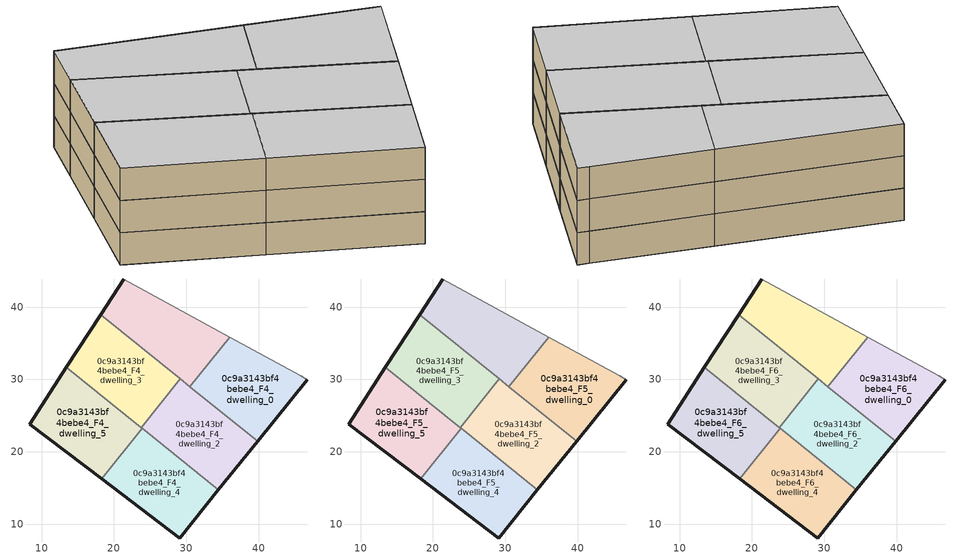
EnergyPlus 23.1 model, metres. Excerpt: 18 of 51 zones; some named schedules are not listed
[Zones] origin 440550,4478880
0c9a3143bf4bebe4_F4_dwelling_0
 floor to 0c9a3143bf4bebe4_F3_dwelling_0 (EU_floor_Construction): 39.85,21.46 46.73,29.98 45.78,30.48 36.01,35.83 30.5,29 z12
 wall outside (EU_wall_Construction): 46.73,29.98 39.85,21.46 z12:15
 wall to 0c9a3143bf4bebe4_F4_dwelling_1 (EU_wall_Construction): 30.5,29 36.01,35.83 z12:15
 wall adiabatic (EU_wall_Construction): 36.01,35.83 45.78,30.48 46.73,29.98 z12:15
 wall to 0c9a3143bf4bebe4_F4_dwelling_2 (EU_wall_Construction): 39.85,21.46 30.5,29 z12:15
0c9a3143bf4bebe4_F4_dwelling_1
 floor to 0c9a3143bf4bebe4_F3_dwelling_1 (EU_floor_Construction): 30.5,29 36.01,35.83 21.34,43.87 18.16,38.96 z12
 wall outside (EU_wall_Construction): 18.16,38.96 21.34,43.87 z12:15
 wall adiabatic (EU_wall_Construction): 21.34,43.87 36.01,35.83 z12:15
 wall to 0c9a3143bf4bebe4_F4_dwelling_3 (EU_wall_Construction): 29.18,30.07 18.16,38.96 z12:15
 wall to 0c9a3143bf4bebe4_F4_dwelling_2 (EU_wall_Construction): 30.5,29 29.18,30.07 z12:15
0c9a3143bf4bebe4_F4_dwelling_2
 floor to 0c9a3143bf4bebe4_F3_dwelling_2 (EU_floor_Construction): 34.43,14.74 39.85,21.46 29.18,30.07 23.76,23.35 z12
 wall outside (EU_wall_Construction): 39.85,21.46 34.43,14.74 z12:15
 wall to 0c9a3143bf4bebe4_F4_dwelling_3 (EU_wall_Construction): 23.76,23.35 29.18,30.07 z12:15
 wall to 0c9a3143bf4bebe4_F4_dwelling_4 (EU_wall_Construction): 34.43,14.74 23.89,23.24 z12:15
 wall to 0c9a3143bf4bebe4_F4_dwelling_5 (EU_wall_Construction): 23.89,23.24 23.76,23.35 z12:15
0c9a3143bf4bebe4_F4_dwelling_3
 floor to 0c9a3143bf4bebe4_F3_dwelling_3 (EU_floor_Construction): 23.76,23.35 29.18,30.07 18.16,38.96 13.43,31.68 z12
 wall outside (EU_wall_Construction): 13.43,31.68 18.16,38.96 z12:15
 wall to 0c9a3143bf4bebe4_F4_dwelling_5 (EU_wall_Construction): 23.76,23.35 13.43,31.68 z12:15
0c9a3143bf4bebe4_F4_dwelling_4
 floor to 0c9a3143bf4bebe4_F3_dwelling_4 (EU_floor_Construction): 29.07,8.09 34.43,14.74 23.89,23.24 18.28,16.28 z12
 wall outside (EU_wall_Construction): 34.43,14.74 29.07,8.09 18.28,16.28 z12:15
 wall to 0c9a3143bf4bebe4_F4_dwelling_5 (EU_wall_Construction): 18.28,16.28 23.89,23.24 z12:15
0c9a3143bf4bebe4_F4_dwelling_5
 floor to 0c9a3143bf4bebe4_F3_dwelling_5 (EU_floor_Construction): 18.28,16.28 23.89,23.24 13.43,31.68 8.34,23.83 z12
 wall outside (EU_wall_Construction): 18.28,16.28 8.34,23.83 13.43,31.68 z12:15
0c9a3143bf4bebe4_F5_dwelling_0
 floor to 0c9a3143bf4bebe4_F4_dwelling_0 (EU_floor_Construction): 39.85,21.46 46.73,29.98 45.78,30.48 36.01,35.83 30.5,29 z15
 wall outside (EU_wall_Construction): 46.73,29.98 39.85,21.46 z15:18
 wall to 0c9a3143bf4bebe4_F5_dwelling_1 (EU_wall_Construction): 30.5,29 36.01,35.83 z15:18
 wall adiabatic (EU_wall_Construction): 36.01,35.83 45.78,30.48 46.73,29.98 z15:18
 wall to 0c9a3143bf4bebe4_F5_dwelling_2 (EU_wall_Construction): 39.85,21.46 30.5,29 z15:18
0c9a3143bf4bebe4_F5_dwelling_1
 floor to 0c9a3143bf4bebe4_F4_dwelling_1 (EU_floor_Construction): 30.5,29 36.01,35.83 21.34,43.87 18.16,38.96 z15
 wall outside (EU_wall_Construction): 18.16,38.96 21.34,43.87 z15:18
 wall adiabatic (EU_wall_Construction): 21.34,43.87 36.01,35.83 z15:18
 wall to 0c9a3143bf4bebe4_F5_dwelling_3 (EU_wall_Construction): 29.18,30.07 18.16,38.96 z15:18
 wall to 0c9a3143bf4bebe4_F5_dwelling_2 (EU_wall_Construction): 30.5,29 29.18,30.07 z15:18
0c9a3143bf4bebe4_F5_dwelling_2
 floor to 0c9a3143bf4bebe4_F4_dwelling_2 (EU_floor_Construction): 34.43,14.74 39.85,21.46 29.18,30.07 23.76,23.35 z15
 wall outside (EU_wall_Construction): 39.85,21.46 34.43,14.74 z15:18
 wall to 0c9a3143bf4bebe4_F5_dwelling_3 (EU_wall_Construction): 23.76,23.35 29.18,30.07 z15:18
 wall to 0c9a3143bf4bebe4_F5_dwelling_4 (EU_wall_Construction): 34.43,14.74 23.89,23.24 z15:18
 wall to 0c9a3143bf4bebe4_F5_dwelling_5 (EU_wall_Construction): 23.89,23.24 23.76,23.35 z15:18
0c9a3143bf4bebe4_F5_dwelling_3
 floor to 0c9a3143bf4bebe4_F4_dwelling_3 (EU_floor_Construction): 23.76,23.35 29.18,30.07 18.16,38.96 13.43,31.68 z15
 wall outside (EU_wall_Construction): 13.43,31.68 18.16,38.96 z15:18
 wall to 0c9a3143bf4bebe4_F5_dwelling_5 (EU_wall_Construction): 23.76,23.35 13.43,31.68 z15:18
0c9a3143bf4bebe4_F5_dwelling_4
 floor to 0c9a3143bf4bebe4_F4_dwelling_4 (EU_floor_Construction): 29.07,8.09 34.43,14.74 23.89,23.24 18.28,16.28 z15
 wall outside (EU_wall_Construction): 34.43,14.74 29.07,8.09 18.28,16.28 z15:18
 wall to 0c9a3143bf4bebe4_F5_dwelling_5 (EU_wall_Construction): 18.28,16.28 23.89,23.24 z15:18
0c9a3143bf4bebe4_F5_dwelling_5
 floor to 0c9a3143bf4bebe4_F4_dwelling_5 (EU_floor_Construction): 18.28,16.28 23.89,23.24 13.43,31.68 8.34,23.83 z15
 wall outside (EU_wall_Construction): 18.28,16.28 8.34,23.83 13.43,31.68 z15:18
0c9a3143bf4bebe4_F6_dwelling_0
 floor to 0c9a3143bf4bebe4_F5_dwelling_0 (EU_floor_Construction): 39.85,21.46 46.73,29.98 45.78,30.48 36.01,35.83 30.5,29 z18
 wall outside (EU_wall_Construction): 46.73,29.98 39.85,21.46 z18:21
 wall to 0c9a3143bf4bebe4_F6_dwelling_1 (EU_wall_Construction): 30.5,29 36.01,35.83 z18:21
 wall adiabatic (EU_wall_Construction): 36.01,35.83 45.78,30.48 46.73,29.98 z18:21
 wall to 0c9a3143bf4bebe4_F6_dwelling_2 (EU_wall_Construction): 39.85,21.46 30.5,29 z18:21
 ceiling to 0c9a3143bf4bebe4_F7_dwelling_0 (EU_floor_Construction): 45.78,30.48 46.73,29.98 39.85,21.46 30.5,29 36.01,35.83 z21
0c9a3143bf4bebe4_F6_dwelling_1
 floor to 0c9a3143bf4bebe4_F5_dwelling_1 (EU_floor_Construction): 30.5,29 36.01,35.83 21.34,43.87 18.16,38.96 z18
 wall outside (EU_wall_Construction): 18.16,38.96 21.34,43.87 z18:21
 wall adiabatic (EU_wall_Construction): 21.34,43.87 36.01,35.83 z18:21
 wall to 0c9a3143bf4bebe4_F6_dwelling_3 (EU_wall_Construction): 29.18,30.07 18.16,38.96 z18:21
 wall to 0c9a3143bf4bebe4_F6_dwelling_2 (EU_wall_Construction): 30.5,29 29.18,30.07 z18:21
 ceiling to 0c9a3143bf4bebe4_F7_dwelling_1 (EU_floor_Construction): 36.01,35.83 30.5,29 18.16,38.96 21.34,43.87 z21
0c9a3143bf4bebe4_F6_dwelling_2
 floor to 0c9a3143bf4bebe4_F5_dwelling_2 (EU_floor_Construction): 34.43,14.74 39.85,21.46 29.18,30.07 23.76,23.35 z18
 wall outside (EU_wall_Construction): 39.85,21.46 34.43,14.74 z18:21
 wall to 0c9a3143bf4bebe4_F6_dwelling_3 (EU_wall_Construction): 23.76,23.35 29.18,30.07 z18:21
 wall to 0c9a3143bf4bebe4_F6_dwelling_4 (EU_wall_Construction): 34.43,14.74 23.89,23.24 z18:21
 wall to 0c9a3143bf4bebe4_F6_dwelling_5 (EU_wall_Construction): 23.89,23.24 23.76,23.35 z18:21
 ceiling to 0c9a3143bf4bebe4_F7_dwelling_2 (EU_floor_Construction): 39.85,21.46 34.43,14.74 23.76,23.35 29.18,30.07 z21
0c9a3143bf4bebe4_F6_dwelling_3
 floor to 0c9a3143bf4bebe4_F5_dwelling_3 (EU_floor_Construction): 23.76,23.35 29.18,30.07 18.16,38.96 13.43,31.68 z18
 wall outside (EU_wall_Construction): 13.43,31.68 18.16,38.96 z18:21
 wall to 0c9a3143bf4bebe4_F6_dwelling_5 (EU_wall_Construction): 23.76,23.35 13.43,31.68 z18:21
 ceiling to 0c9a3143bf4bebe4_F7_dwelling_3 (EU_floor_Construction): 29.18,30.07 23.76,23.35 13.43,31.68 18.16,38.96 z21
0c9a3143bf4bebe4_F6_dwelling_4
 floor to 0c9a3143bf4bebe4_F5_dwelling_4 (EU_floor_Construction): 29.07,8.09 34.43,14.74 23.89,23.24 18.28,16.28 z18
 wall outside (EU_wall_Construction): 34.43,14.74 29.07,8.09 18.28,16.28 z18:21
 wall to 0c9a3143bf4bebe4_F6_dwelling_5 (EU_wall_Construction): 18.28,16.28 23.89,23.24 z18:21
 ceiling to 0c9a3143bf4bebe4_F7_dwelling_4 (EU_floor_Construction): 34.43,14.74 29.07,8.09 18.28,16.28 23.89,23.24 z21
0c9a3143bf4bebe4_F6_dwelling_5
 floor to 0c9a3143bf4bebe4_F5_dwelling_5 (EU_floor_Construction): 18.28,16.28 23.89,23.24 13.43,31.68 8.34,23.83 z18
 wall outside (EU_wall_Construction): 18.28,16.28 8.34,23.83 13.43,31.68 z18:21
 ceiling to 0c9a3143bf4bebe4_F7_dwelling_5 (EU_floor_Construction): 23.89,23.24 18.28,16.28 8.34,23.83 13.43,31.68 z21
[Building]
EU S2 Campaign: North Axis=0; Terrain=City; Solar Distribution=FullExterior
[Site:Location]
Madrid: Latitude=40.5; Longitude=-3.5; Time Zone=1; Elevation=609
[SizingPeriod:WeatherFileDays]
AnnualSizingPeriod: Begin Month=1; Begin Day of Month=1; End Month=12; End Day of Month=31; Day of Week for Start Day=Monday; Use Weather File Daylight Saving Period=No; Use Weather File Rain and Snow Indicators=No
[MATERIAL]
EU_InternalMass_Material: Roughness=MediumRough; Thickness=0.1; Conductivity=1; Density=1800; Specific Heat=900; Thermal Absorptance=0.9; Solar Absorptance=0.7; Visible Absorptance=0.7
[MATERIAL:NOMASS] Roughness=MediumRough; Thermal Absorptance=0.9; Solar Absorptance=0.7; Visible Absorptance=0.7
Name | Thermal Resistance
EU_wall_NoMass | 0.609216
EU_floor_NoMass | 0.568163
[CONSTRUCTION]
EU_wall_Construction: EU_wall_NoMass
EU_floor_Construction: EU_floor_NoMass
EU_InternalMass_Construction: EU_InternalMass_Material
[ZONE] Type=1; Multiplier=1; Ceiling Height=autocalculate; Floor Area=autocalculate; Part of Total Floor Area=Yes
Name | Volume
0c9a3143bf4bebe4_F4_dwelling_0; 0c9a3143bf4bebe4_F5_dwelling_0; 0c9a3143bf4bebe4_F6_dwelling_0 | 355.196
0c9a3143bf4bebe4_F4_dwelling_1; 0c9a3143bf4bebe4_F5_dwelling_1; 0c9a3143bf4bebe4_F6_dwelling_1 | 355.208
0c9a3143bf4bebe4_F4_dwelling_2; 0c9a3143bf4bebe4_F5_dwelling_2; 0c9a3143bf4bebe4_F6_dwelling_2; 0c9a3143bf4bebe4_F4_dwelling_3; 0c9a3143bf4bebe4_F5_dwelling_3; 0c9a3143bf4bebe4_F6_dwelling_3 | 355.206
0c9a3143bf4bebe4_F4_dwelling_4; 0c9a3143bf4bebe4_F5_dwelling_4; 0c9a3143bf4bebe4_F6_dwelling_4 | 355.218
0c9a3143bf4bebe4_F4_dwelling_5; 0c9a3143bf4bebe4_F5_dwelling_5; 0c9a3143bf4bebe4_F6_dwelling_5 | 355.224
[INTERNALMASS] Construction=EU_InternalMass_Construction
Name | Zone or ZoneList | Surface Area
0c9a3143bf4bebe4_F4_dwelling_0_EU_InternalMass | 0c9a3143bf4bebe4_F4_dwelling_0 | 118.401
0c9a3143bf4bebe4_F4_dwelling_1_EU_InternalMass | 0c9a3143bf4bebe4_F4_dwelling_1 | 118.402
0c9a3143bf4bebe4_F4_dwelling_2_EU_InternalMass | 0c9a3143bf4bebe4_F4_dwelling_2 | 118.404
0c9a3143bf4bebe4_F4_dwelling_3_EU_InternalMass | 0c9a3143bf4bebe4_F4_dwelling_3 | 118.402
0c9a3143bf4bebe4_F4_dwelling_4_EU_InternalMass | 0c9a3143bf4bebe4_F4_dwelling_4 | 118.405
0c9a3143bf4bebe4_F4_dwelling_5_EU_InternalMass | 0c9a3143bf4bebe4_F4_dwelling_5 | 118.404
0c9a3143bf4bebe4_F5_dwelling_0_EU_InternalMass | 0c9a3143bf4bebe4_F5_dwelling_0 | 118.401
0c9a3143bf4bebe4_F5_dwelling_1_EU_InternalMass | 0c9a3143bf4bebe4_F5_dwelling_1 | 118.402
0c9a3143bf4bebe4_F5_dwelling_2_EU_InternalMass | 0c9a3143bf4bebe4_F5_dwelling_2 | 118.404
0c9a3143bf4bebe4_F5_dwelling_3_EU_InternalMass | 0c9a3143bf4bebe4_F5_dwelling_3 | 118.402
0c9a3143bf4bebe4_F5_dwelling_4_EU_InternalMass | 0c9a3143bf4bebe4_F5_dwelling_4 | 118.405
0c9a3143bf4bebe4_F5_dwelling_5_EU_InternalMass | 0c9a3143bf4bebe4_F5_dwelling_5 | 118.404
0c9a3143bf4bebe4_F6_dwelling_0_EU_InternalMass | 0c9a3143bf4bebe4_F6_dwelling_0 | 118.401
0c9a3143bf4bebe4_F6_dwelling_1_EU_InternalMass | 0c9a3143bf4bebe4_F6_dwelling_1 | 118.402
0c9a3143bf4bebe4_F6_dwelling_2_EU_InternalMass | 0c9a3143bf4bebe4_F6_dwelling_2 | 118.404
0c9a3143bf4bebe4_F6_dwelling_3_EU_InternalMass | 0c9a3143bf4bebe4_F6_dwelling_3 | 118.402
0c9a3143bf4bebe4_F6_dwelling_4_EU_InternalMass | 0c9a3143bf4bebe4_F6_dwelling_4 | 118.405
0c9a3143bf4bebe4_F6_dwelling_5_EU_InternalMass | 0c9a3143bf4bebe4_F6_dwelling_5 | 118.404
[OTHEREQUIPMENT] Fuel Type=Electricity; Design Level Calculation Method=Watts/Area; Power per Zone Floor Area=1; Fraction Latent=0; Fraction Radiant=0; Fraction Lost=0; Carbon Dioxide Generation Rate=0; EndUse Subcategory=EU_Step8_InternalGains
Name | Zone or ZoneList or Space or SpaceList | Schedule
EU_Step8_InternalGain_0c9a3143bf4bebe4_F4_dwelling_0_f000 | 0c9a3143bf4bebe4_F4_dwelling_0 | EU_Step8_GainSchedule_0c9a3143bf4bebe4_F4_dwelling_0_f000
EU_Step8_InternalGain_0c9a3143bf4bebe4_F4_dwelling_1_f000 | 0c9a3143bf4bebe4_F4_dwelling_1 | EU_Step8_GainSchedule_0c9a3143bf4bebe4_F4_dwelling_1_f000
EU_Step8_InternalGain_0c9a3143bf4bebe4_F4_dwelling_2_f000 | 0c9a3143bf4bebe4_F4_dwelling_2 | EU_Step8_GainSchedule_0c9a3143bf4bebe4_F4_dwelling_2_f000
EU_Step8_InternalGain_0c9a3143bf4bebe4_F4_dwelling_3_f000 | 0c9a3143bf4bebe4_F4_dwelling_3 | EU_Step8_GainSchedule_0c9a3143bf4bebe4_F4_dwelling_3_f000
EU_Step8_InternalGain_0c9a3143bf4bebe4_F4_dwelling_4_f000 | 0c9a3143bf4bebe4_F4_dwelling_4 | EU_Step8_GainSchedule_0c9a3143bf4bebe4_F4_dwelling_4_f000
EU_Step8_InternalGain_0c9a3143bf4bebe4_F4_dwelling_5_f000 | 0c9a3143bf4bebe4_F4_dwelling_5 | EU_Step8_GainSchedule_0c9a3143bf4bebe4_F4_dwelling_5_f000
EU_Step8_InternalGain_0c9a3143bf4bebe4_F5_dwelling_0_f000 | 0c9a3143bf4bebe4_F5_dwelling_0 | EU_Step8_GainSchedule_0c9a3143bf4bebe4_F5_dwelling_0_f000
EU_Step8_InternalGain_0c9a3143bf4bebe4_F5_dwelling_1_f000 | 0c9a3143bf4bebe4_F5_dwelling_1 | EU_Step8_GainSchedule_0c9a3143bf4bebe4_F5_dwelling_1_f000
EU_Step8_InternalGain_0c9a3143bf4bebe4_F5_dwelling_2_f000 | 0c9a3143bf4bebe4_F5_dwelling_2 | EU_Step8_GainSchedule_0c9a3143bf4bebe4_F5_dwelling_2_f000
EU_Step8_InternalGain_0c9a3143bf4bebe4_F5_dwelling_3_f000 | 0c9a3143bf4bebe4_F5_dwelling_3 | EU_Step8_GainSchedule_0c9a3143bf4bebe4_F5_dwelling_3_f000
EU_Step8_InternalGain_0c9a3143bf4bebe4_F5_dwelling_4_f000 | 0c9a3143bf4bebe4_F5_dwelling_4 | EU_Step8_GainSchedule_0c9a3143bf4bebe4_F5_dwelling_4_f000
EU_Step8_InternalGain_0c9a3143bf4bebe4_F5_dwelling_5_f000 | 0c9a3143bf4bebe4_F5_dwelling_5 | EU_Step8_GainSchedule_0c9a3143bf4bebe4_F5_dwelling_5_f000
EU_Step8_InternalGain_0c9a3143bf4bebe4_F6_dwelling_0_f000 | 0c9a3143bf4bebe4_F6_dwelling_0 | EU_Step8_GainSchedule_0c9a3143bf4bebe4_F6_dwelling_0_f000
EU_Step8_InternalGain_0c9a3143bf4bebe4_F6_dwelling_1_f000 | 0c9a3143bf4bebe4_F6_dwelling_1 | EU_Step8_GainSchedule_0c9a3143bf4bebe4_F6_dwelling_1_f000
EU_Step8_InternalGain_0c9a3143bf4bebe4_F6_dwelling_2_f000 | 0c9a3143bf4bebe4_F6_dwelling_2 | EU_Step8_GainSchedule_0c9a3143bf4bebe4_F6_dwelling_2_f000
EU_Step8_InternalGain_0c9a3143bf4bebe4_F6_dwelling_3_f000 | 0c9a3143bf4bebe4_F6_dwelling_3 | EU_Step8_GainSchedule_0c9a3143bf4bebe4_F6_dwelling_3_f000
EU_Step8_InternalGain_0c9a3143bf4bebe4_F6_dwelling_4_f000 | 0c9a3143bf4bebe4_F6_dwelling_4 | EU_Step8_GainSchedule_0c9a3143bf4bebe4_F6_dwelling_4_f000
EU_Step8_InternalGain_0c9a3143bf4bebe4_F6_dwelling_5_f000 | 0c9a3143bf4bebe4_F6_dwelling_5 | EU_Step8_GainSchedule_0c9a3143bf4bebe4_F6_dwelling_5_f000
[ZONEVENTILATION:DESIGNFLOWRATE] Schedule=EU_AlwaysOn; Design Flow Rate Calculation Method=AirChanges/Hour; Air Changes per Hour=0.752966; Ventilation Type=Natural; Fan Pressure Rise=0; Fan Total Efficiency=1; Constant Term Coefficient=1; Temperature Term Coefficient=0; Velocity Term Coefficient=0; Velocity Squared Term Coefficient=0; Minimum Indoor Temperature=-100; Maximum Indoor Temperature=100; Delta Temperature=-100; Minimum Outdoor Temperature=-100; Maximum Outdoor Temperature=100; Maximum Wind Speed=40
Name | Zone or ZoneList or Space or SpaceList
EU_ConstantAir_0c9a3143bf4bebe4_F4_dwelling_0 | 0c9a3143bf4bebe4_F4_dwelling_0
EU_ConstantAir_0c9a3143bf4bebe4_F4_dwelling_1 | 0c9a3143bf4bebe4_F4_dwelling_1
EU_ConstantAir_0c9a3143bf4bebe4_F4_dwelling_2 | 0c9a3143bf4bebe4_F4_dwelling_2
EU_ConstantAir_0c9a3143bf4bebe4_F4_dwelling_3 | 0c9a3143bf4bebe4_F4_dwelling_3
EU_ConstantAir_0c9a3143bf4bebe4_F4_dwelling_4 | 0c9a3143bf4bebe4_F4_dwelling_4
EU_ConstantAir_0c9a3143bf4bebe4_F4_dwelling_5 | 0c9a3143bf4bebe4_F4_dwelling_5
EU_ConstantAir_0c9a3143bf4bebe4_F5_dwelling_0 | 0c9a3143bf4bebe4_F5_dwelling_0
EU_ConstantAir_0c9a3143bf4bebe4_F5_dwelling_1 | 0c9a3143bf4bebe4_F5_dwelling_1
EU_ConstantAir_0c9a3143bf4bebe4_F5_dwelling_2 | 0c9a3143bf4bebe4_F5_dwelling_2
EU_ConstantAir_0c9a3143bf4bebe4_F5_dwelling_3 | 0c9a3143bf4bebe4_F5_dwelling_3
EU_ConstantAir_0c9a3143bf4bebe4_F5_dwelling_4 | 0c9a3143bf4bebe4_F5_dwelling_4
EU_ConstantAir_0c9a3143bf4bebe4_F5_dwelling_5 | 0c9a3143bf4bebe4_F5_dwelling_5
EU_ConstantAir_0c9a3143bf4bebe4_F6_dwelling_0 | 0c9a3143bf4bebe4_F6_dwelling_0
EU_ConstantAir_0c9a3143bf4bebe4_F6_dwelling_1 | 0c9a3143bf4bebe4_F6_dwelling_1
EU_ConstantAir_0c9a3143bf4bebe4_F6_dwelling_2 | 0c9a3143bf4bebe4_F6_dwelling_2
EU_ConstantAir_0c9a3143bf4bebe4_F6_dwelling_3 | 0c9a3143bf4bebe4_F6_dwelling_3
EU_ConstantAir_0c9a3143bf4bebe4_F6_dwelling_4 | 0c9a3143bf4bebe4_F6_dwelling_4
EU_ConstantAir_0c9a3143bf4bebe4_F6_dwelling_5 | 0c9a3143bf4bebe4_F6_dwelling_5
[HVACTEMPLATE:ZONE:IDEALLOADSAIRSYSTEM] System Availability Schedule=EU_AlwaysOn; Maximum Heating Supply Air Temperature=50; Minimum Cooling Supply Air Temperature=13; Maximum Heating Supply Air Humidity Ratio=0.0156; Minimum Cooling Supply Air Humidity Ratio=0.0077; Heating Limit=NoLimit; Cooling Limit=NoLimit; Heating Availability Schedule=EU_AlwaysOn; Cooling Availability Schedule=EU_CoolingOff; Dehumidification Control Type=ConstantSensibleHeatRatio; Cooling Sensible Heat Ratio=0.7; Dehumidification Setpoint=60; Humidification Control Type=None; Humidification Setpoint=30; Outdoor Air Method=None; Outdoor Air Flow Rate per Person=0.00944; Outdoor Air Flow Rate per Zone Floor Area=0; Outdoor Air Flow Rate per Zone=0; Demand Controlled Ventilation Type=None; Outdoor Air Economizer Type=NoEconomizer; Heat Recovery Type=None; Sensible Heat Recovery Effectiveness=0.7; Latent Heat Recovery Effectiveness=0.65
Name | Template Thermostat
0c9a3143bf4bebe4_F4_dwelling_0 | EU_HeatOnly_0c9a3143bf4bebe4_F4_dwelling_0
0c9a3143bf4bebe4_F4_dwelling_1 | EU_HeatOnly_0c9a3143bf4bebe4_F4_dwelling_1
0c9a3143bf4bebe4_F4_dwelling_2 | EU_HeatOnly_0c9a3143bf4bebe4_F4_dwelling_2
0c9a3143bf4bebe4_F4_dwelling_3 | EU_HeatOnly_0c9a3143bf4bebe4_F4_dwelling_3
0c9a3143bf4bebe4_F4_dwelling_4 | EU_HeatOnly_0c9a3143bf4bebe4_F4_dwelling_4
0c9a3143bf4bebe4_F4_dwelling_5 | EU_HeatOnly_0c9a3143bf4bebe4_F4_dwelling_5
0c9a3143bf4bebe4_F5_dwelling_0 | EU_HeatOnly_0c9a3143bf4bebe4_F5_dwelling_0
0c9a3143bf4bebe4_F5_dwelling_1 | EU_HeatOnly_0c9a3143bf4bebe4_F5_dwelling_1
0c9a3143bf4bebe4_F5_dwelling_2 | EU_HeatOnly_0c9a3143bf4bebe4_F5_dwelling_2
0c9a3143bf4bebe4_F5_dwelling_3 | EU_HeatOnly_0c9a3143bf4bebe4_F5_dwelling_3
0c9a3143bf4bebe4_F5_dwelling_4 | EU_HeatOnly_0c9a3143bf4bebe4_F5_dwelling_4
0c9a3143bf4bebe4_F5_dwelling_5 | EU_HeatOnly_0c9a3143bf4bebe4_F5_dwelling_5
0c9a3143bf4bebe4_F6_dwelling_0 | EU_HeatOnly_0c9a3143bf4bebe4_F6_dwelling_0
0c9a3143bf4bebe4_F6_dwelling_1 | EU_HeatOnly_0c9a3143bf4bebe4_F6_dwelling_1
0c9a3143bf4bebe4_F6_dwelling_2 | EU_HeatOnly_0c9a3143bf4bebe4_F6_dwelling_2
0c9a3143bf4bebe4_F6_dwelling_3 | EU_HeatOnly_0c9a3143bf4bebe4_F6_dwelling_3
0c9a3143bf4bebe4_F6_dwelling_4 | EU_HeatOnly_0c9a3143bf4bebe4_F6_dwelling_4
0c9a3143bf4bebe4_F6_dwelling_5 | EU_HeatOnly_0c9a3143bf4bebe4_F6_dwelling_5
[SIZING:ZONE] Zone Cooling Design Supply Air Temperature Input Method=SupplyAirTemperature; Zone Cooling Design Supply Air Temperature=13; Zone Heating Design Supply Air Temperature Input Method=SupplyAirTemperature; Zone Heating Design Supply Air Temperature=50; Zone Cooling Design Supply Air Humidity Ratio=0.008; Zone Heating Design Supply Air Humidity Ratio=0.008; Cooling Design Air Flow Method=DesignDay; Cooling Design Air Flow Rate=0; Cooling Minimum Air Flow per Zone Floor Area=0.000762; Cooling Minimum Air Flow=0; Cooling Minimum Air Flow Fraction=0.2; Heating Design Air Flow Method=DesignDay; Heating Design Air Flow Rate=0; Heating Maximum Air Flow per Zone Floor Area=0.002032; Heating Maximum Air Flow=0.141576; Heating Maximum Air Flow Fraction=0.3; Account for Dedicated Outdoor Air System=No; Dedicated Outdoor Air System Control Strategy=NeutralSupplyAir; Dedicated Outdoor Air Low Setpoint Temperature for Design=autosize; Dedicated Outdoor Air High Setpoint Temperature for Design=autosize; Zone Load Sizing Method=Sensible Load Only No Latent Load; Zone Latent Cooling Design Supply Air Humidity Ratio Input Method=HumidityRatioDifference; Zone Cooling Design Supply Air Humidity Ratio Difference=0.005; Zone Latent Heating Design Supply Air Humidity Ratio Input Method=HumidityRatioDifference; Zone Humidification Design Supply Air Humidity Ratio Difference=0.005
0c9a3143bf4bebe4_F4_dwelling_0; 0c9a3143bf4bebe4_F4_dwelling_1
